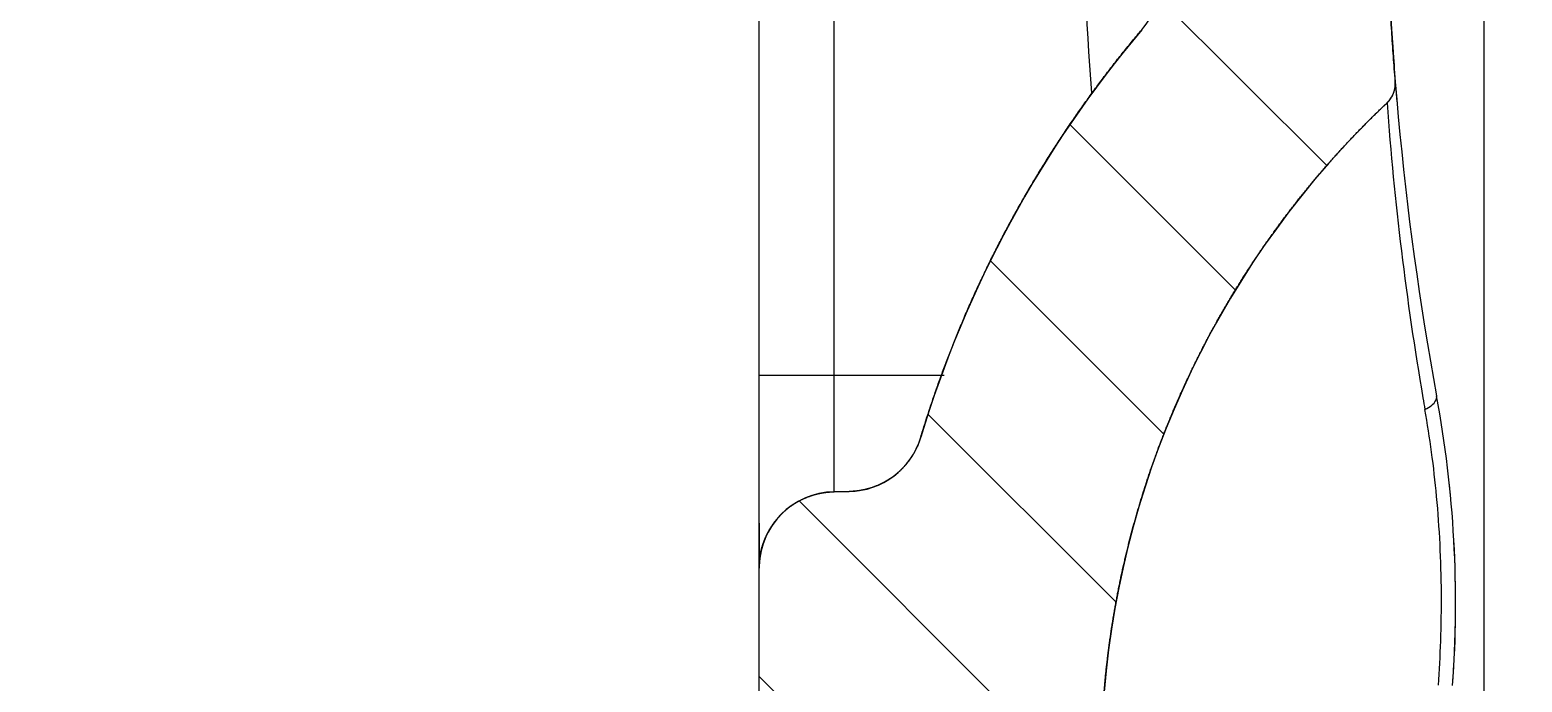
# Model space of a CAD drawing. Header units: millimetres. Extents: x 1786 to 2940, y -3417 to -1928.
# Drawn here: x 2616.32 to 2635.88, y -2965.79 to -2957.23 of the extents above; entities that cross this region are included whole.
import ezdxf

# ---------------------------------------------------------------- set-up
doc = ezdxf.new("R2010")
doc.units = ezdxf.units.MM
doc.layers.add('06___PRT_ALL_SURFS', color=7, linetype='Continuous')

# ---------------------------------------------------------------- blocks, each defined once
blk = doc.blocks.new('u231')
at = {"linetype": 'Continuous'}
h = blk.add_hatch(dxfattribs=at)
h.set_pattern_fill('DEFAULT__10', color=2, scale=2, angle=-45, style=0, pattern_type=0)
h.set_pattern_definition([(315, (-644.6682329129508, -170.348428502527), (1.4142135624, 1.4142135624), [])])
edge = h.paths.add_edge_path()
edge.add_line((-66.27623743635058, 36.23109608657296), (-66.27623743635058, 37.56018795327293))
edge.add_line((-67.47623743635086, 37.62448127707285), (-66.27623743635081, 37.56018795327284))
edge.add_line((-67.47623743635086, 37.62448127707285), (-67.47623743635086, 39.27669049927283))
edge.add_line((-52.7326064202507, 39.53983989557264), (-67.47623743635074, 39.27669049927263))
edge.add_spline(control_points=[(-50.27623743635058, 42.09660702657266), (-50.27623743635058, 41.90539620437266), (-50.3171183112504, 41.53352856937272), (-50.49648154585066, 40.99696159317273), (-50.78730116895076, 40.51288155597285), (-51.17617694835053, 40.10421865587296), (-51.64698653255073, 39.79096247157304), (-52.17634089405101, 39.59248572197293), (-52.54342701385076, 39.54321653557281), (-52.7326064202507, 39.53983989557264)], knot_values=[0, 0, 0, 0, 0.1428571429, 0.2857142857, 0.4285714286, 0.5714285714, 0.7142857143000001, 0.8571428570999999, 1, 1, 1, 1], degree=3, periodic=0)
edge.add_line((-50.27623743635058, 42.09660702657266), (-50.27623743635058, 44.06426391327264))
edge.add_line((-76.22623743635086, 44.74378857807278), (-50.27623743635081, 44.06426391327278))
edge.add_line((-76.22623743635086, 44.74378857807278), (-76.22623743635086, 47.72261318777279))
edge.add_line((-76.22623743635086, 47.72261318777282), (-60.77623743635081, 47.58778308047283))
edge.add_line((-60.77623743635058, 46.69952903187277), (-60.77623743635058, 47.58778308047278))
edge.add_line((-60.77623743635058, 46.69952903187277), (-47.77623743635058, 46.47261318777277))
edge.add_line((-47.77623743635058, 45.46894503897283), (-47.77623743635058, 46.47261318777285))
edge.add_line((-47.77623743635058, 45.46894503897283), (-46.27623743635058, 45.44276244157285))
edge.add_line((-46.27623743635058, 44.9190887759728), (-46.27623743635058, 45.4427624415728))
edge.add_spline(control_points=[(-46.52623743635058, 44.48607607407303), (-46.36774378724979, 44.5775824250727), (-46.27623743634967, 44.73607607407075), (-46.27623743635058, 44.9190887759728)], knot_values=[0, 0, 0, 0, 1, 1, 1, 1], weights=[1, 0.9106836025, 0.9106836025, 1], degree=3, periodic=0)
edge.add_spline(control_points=[(-46.52623743635058, 44.48607607407303), (-46.68473108534726, 44.39456972317203), (-46.77623743634877, 44.23607607407212), (-46.77623743635058, 44.05306337227285)], knot_values=[0, 0, 0, 0, 1, 1, 1, 1], weights=[1, 0.9106836025, 0.9106836025, 1], degree=3, periodic=0)
edge.add_line((-46.77623743635058, 42.09660702657266), (-46.77623743635058, 44.05306337227267))
edge.add_spline(control_points=[(-52.6715229977508, 35.96284892267295), (-52.2765381480508, 35.96989337897276), (-51.50451467915082, 36.06150863377297), (-50.37701095755074, 36.43035461447289), (-49.34956988385056, 37.01306978367302), (-48.45427340865081, 37.78498179137296), (-47.72465430135071, 38.71516089537272), (-47.18438482155079, 39.76766636327284), (-46.85131430985075, 40.91173655757302), (-46.77623743635058, 41.69587714877298), (-46.77623743635058, 42.09660702657266)], knot_values=[0, 0, 0, 0, 0.125, 0.25, 0.375, 0.5, 0.625, 0.75, 0.875, 1, 1, 1, 1], degree=3, periodic=0)
edge.add_line((-52.6715229977508, 35.96284892267295), (-65.77623743635081, 35.72913548497297))
edge.add_line((-65.77623743635058, 35.72913548497309), (-65.77623743635058, 36.20434106527307))
edge.add_line((-66.27623743635058, 36.23109608657296), (-65.77623743635058, 36.20434106527293))
edge = h.paths.add_edge_path()
edge.add_line((-46.77623743635058, 54.89216300337284), (-46.77623743635058, 71.57527279637284))
edge.add_spline(control_points=[(-46.52623743635058, 54.45915030147262), (-46.68473108534726, 54.55065665247275), (-46.77623743634877, 54.70915030147082), (-46.77623743635058, 54.89216300337284)], knot_values=[0, 0, 0, 0, 1, 1, 1, 1], weights=[1, 0.9106836025, 0.9106836025, 1], degree=3, periodic=0)
edge.add_spline(control_points=[(-46.52623743635058, 54.45915030147262), (-46.36774378724979, 54.36764395057209), (-46.27623743634967, 54.20915030147262), (-46.27623743635058, 54.02613759957285)], knot_values=[0, 0, 0, 0, 1, 1, 1, 1], weights=[1, 0.9106836025, 0.9106836025, 1], degree=3, periodic=0)
edge.add_line((-46.27623743635058, 53.50246393407269), (-46.27623743635058, 54.02613759957268))
edge.add_line((-47.77623743635058, 53.47628133667286), (-46.27623743635058, 53.50246393407286))
edge.add_line((-47.77623743635058, 52.47261318777282), (-47.77623743635058, 53.47628133667283))
edge.add_line((-60.77623743635058, 52.24569734377292), (-47.77623743635058, 52.47261318777294))
edge.add_line((-60.77623743635058, 51.35744329517274), (-60.77623743635058, 52.24569734377275))
edge.add_line((-76.22623743635086, 51.22261318777282), (-60.77623743635081, 51.3574432951728))
edge.add_line((-76.22623743635086, 51.22261318777282), (-76.22623743635086, 54.20143779757282))
edge.add_line((-76.22623743635086, 54.20143779757291), (-50.27623743635081, 54.88096246227292))
edge.add_line((-50.27623743635058, 54.88096246227269), (-50.27623743635058, 71.5752727963727))
edge.add_line((-46.77623743635058, 71.5752727963727), (-50.27623743635058, 71.5752727963727))
edge = h.paths.add_edge_path()
edge.add_line((-46.77623743635058, 71.5752727963727), (-50.27623743635058, 71.5752727963727))
edge.add_line((-46.77623743635058, 71.5752727963727), (-50.27623743635058, 71.5752727963727))
edge = h.paths.add_edge_path()
edge.add_line((-46.77623743635058, 235.2360558429727), (-46.77623743635058, 198.6860711098728))
edge.add_line((-53.27623743635058, 198.5726131877727), (-46.77623743635058, 198.6860711098728))
edge.add_line((-53.27623743635058, 198.5726131877727), (-53.27623743635058, 171.5075233176727))
edge.add_line((-53.27623743635058, 171.5075233176731), (-51.27623743635058, 171.4726131877731))
edge.add_line((-51.27623743635058, 171.4726131877728), (-51.27623743635058, 169.9726131877728))
edge.add_line((-57.27623743635058, 169.9726131877728), (-51.27623743635058, 169.9726131877728))
edge.add_line((-57.27623743635058, 169.9726131877728), (-57.27623743635058, 164.9726131877728))
edge.add_line((-57.27623743635058, 164.9726131877728), (-51.27623743635058, 164.9726131877728))
edge.add_line((-51.27623743635058, 164.9726131877728), (-51.27623743635058, 163.8226131877728))
edge.add_spline(control_points=[(-51.27623743635058, 163.8226131877727), (-51.70513100334983, 163.8226131877727), (-52.11465462974913, 163.6951765712729), (-52.46781802735086, 163.451814071273)], knot_values=[0, 0, 0, 0, 1, 1, 1, 1], weights=[1, 0.9698916124, 0.9698916124, 1], degree=3, periodic=0)
edge.add_line((-53.27623743635058, 163.4377030579726), (-52.46781802735052, 163.4518140712726))
edge.add_line((-53.27623743635058, 163.4377030579726), (-53.27623743635058, 159.6377030579727))
edge.add_line((-53.77623743635058, 159.6377030579729), (-53.27623743635058, 159.6377030579729))
edge.add_line((-53.77623743635058, 159.6377030579729), (-53.77623743635058, 156.4726131877729))
edge.add_line((-53.77623743635058, 156.4726131877728), (-53.27623743635058, 156.4726131877728))
edge.add_line((-53.27623743635058, 156.4726131877728), (-53.27623743635058, 146.5322962657728))
edge.add_line((-48.31346758405061, 146.4456707957729), (-53.27623743635058, 146.5322962657729))
edge.add_spline(control_points=[(-48.31346758405061, 146.4456707957729), (-48.09464045915274, 146.4418511540739), (-47.94930762085141, 146.2782104917733), (-47.97135661095081, 146.060463523273)], knot_values=[0, 0, 0, 0, 1, 1, 1, 1], weights=[1, 0.7846608681, 0.7846608681, 1], degree=3, periodic=0)
edge.add_spline(control_points=[(-47.4269974112508, 134.2657399000727), (-48.18796792435069, 138.1562943533722), (-48.3707357367507, 142.1163557167729), (-47.97135661095081, 146.060463523273)], knot_values=[0, 0, 0, 0, 1, 1, 1, 1], weights=[1, 0.9928064695000001, 0.9928064695000001, 1], degree=3, periodic=0)
edge.add_spline(control_points=[(-47.4269974112508, 134.2657399000727), (-47.06464821745067, 132.4131855039727), (-47.05426653135146, 130.5255555218769), (-47.39621686985083, 128.6691275823728)], knot_values=[0, 0, 0, 0, 1, 1, 1, 1], weights=[1, 0.9882961475, 0.9882961475, 1], degree=3, periodic=0)
edge.add_spline(control_points=[(-47.38505693465095, 114.0094844183727), (-48.28761182615062, 118.8678684664728), (-48.29137364295093, 123.809374991773), (-47.39621686985083, 128.6691275823728)], knot_values=[0, 0, 0, 0, 1, 1, 1, 1], weights=[1, 0.9888781278000001, 0.9888781278000001, 1], degree=3, periodic=0)
edge.add_spline(control_points=[(-47.38505693465095, 114.0094844183727), (-47.04745914784507, 112.1922213158673), (-47.04767060484573, 110.3438659916679), (-47.38568418265049, 108.526680180973)], knot_values=[0, 0, 0, 0, 1, 1, 1, 1], weights=[1, 0.9887716872, 0.9887716872, 1], degree=3, periodic=0)
edge.add_spline(control_points=[(-47.93920860805065, 97.97344139307279), (-48.21917380595187, 101.5053385184733), (-48.03359744755198, 105.0434509009729), (-47.38568418265049, 108.526680180973)], knot_values=[0, 0, 0, 0, 1, 1, 1, 1], weights=[1, 0.9942437894, 0.9942437894, 1], degree=3, periodic=0)
edge.add_spline(control_points=[(-48.04742018565094, 97.69168557147259), (-47.96928921385279, 97.76569481067327), (-47.93070484135295, 97.86615904517335), (-47.93920883125065, 97.9734413754727)], knot_values=[0, 0, 0, 0, 1, 1, 1, 1], weights=[1, 0.9348461343000001, 0.9348461343000001, 1], degree=3, periodic=0)
edge.add_spline(control_points=[(-51.75437299785062, 89.96690460327272), (-51.50862177925092, 92.94407878037282), (-50.2161914434505, 95.63732655387275), (-48.04742046845058, 97.69168587007289)], knot_values=[0, 0, 0, 0, 1, 1, 1, 1], weights=[1, 0.9560676572, 0.9560676572, 1], degree=3, periodic=0)
edge.add_spline(control_points=[(-52.09706883035096, 89.64575008877273), (-51.90794488114989, 89.64905125957284), (-51.76992428424865, 89.77839220717304), (-51.75436351845065, 89.96690382087309)], knot_values=[0, 0, 0, 0, 1, 1, 1, 1], weights=[1, 0.8276670767000001, 0.8276670767000001, 1], degree=3, periodic=0)
edge.add_line((-52.09706883035096, 89.64575008877273), (-53.27623743635093, 89.62516762417272))
edge.add_line((-53.27623743635058, 89.62516762417272), (-53.27623743635058, 79.07485070207275))
edge.add_line((-53.27623743635058, 79.07485070207304), (-46.77623743635058, 78.96139278007303))
edge.add_line((-46.77623743635058, 78.96139278007286), (-46.77623743635058, 71.57527279637287))
edge.add_line((-46.77623743635058, 71.5752727963727), (-50.27623743635058, 71.5752727963727))
edge.add_line((-50.27623743635058, 75.91729813367283), (-50.27623743635058, 71.57527279637284))
edge.add_line((-50.27623743635058, 75.91729813367283), (-56.27623743635058, 75.91729813367283))
edge.add_line((-56.27623743635058, 75.91729813367283), (-56.27623743635058, 91.59056215037279))
edge.add_spline(control_points=[(-56.27623743635058, 91.59056215037299), (-56.27623743635058, 92.16827408507287), (-55.87131378915047, 92.58032738207292), (-55.29368984275061, 92.59040984557305)], knot_values=[0, 0, 0, 0, 1, 1, 1, 1], weights=[1, 0.8088336328, 0.8088336328, 1], degree=3, periodic=0)
edge.add_line((-55.09788607215069, 92.59382761307279), (-55.29368984275072, 92.59040984557276))
edge.add_spline(control_points=[(-54.15782053705061, 93.30530315427268), (-54.28780198954837, 92.8737094742728), (-54.64721280374987, 92.60169449457226), (-55.09788607675046, 92.59382787697268)], knot_values=[0, 0, 0, 0, 1, 1, 1, 1], weights=[1, 0.8718579616, 0.8718579616, 1], degree=3, periodic=0)
edge.add_spline(control_points=[(-54.15782322995074, 93.30530396527274), (-53.56527444495034, 95.27281783616809), (-52.5863247643465, 97.07943966087305), (-51.26159354435049, 98.65020765447298)], knot_values=[0, 0, 0, 0, 1, 1, 1, 1], weights=[1, 0.9861690691, 0.9861690691, 1], degree=3, periodic=0)
edge.add_spline(control_points=[(-51.0269145121506, 99.33695842647285), (-51.01625737494671, 99.0837527922695), (-51.09820756504951, 98.84393862647266), (-51.26159354435049, 98.65020765447298)], knot_values=[0, 0, 0, 0, 1, 1, 1, 1], weights=[1, 0.9545596411, 0.9545596411, 1], degree=3, periodic=0)
edge.add_spline(control_points=[(-51.0269145121506, 99.33695842647285), (-51.16434708444922, 102.6022538730731), (-50.93275582354547, 105.8622243565674), (-50.33509403095059, 109.0752980325728)], knot_values=[0, 0, 0, 0, 1, 1, 1, 1], weights=[1, 0.9957492617, 0.9957492617, 1], degree=3, periodic=0)
edge.add_spline(control_points=[(-50.33459223255068, 113.4615414224727), (-50.06451400304925, 112.0077309404697), (-50.06468316864905, 110.529046681068), (-50.33509403095059, 109.0752980325728)], knot_values=[0, 0, 0, 0, 1, 1, 1, 1], weights=[1, 0.9887716872, 0.9887716872, 1], degree=3, periodic=0)
edge.add_spline(control_points=[(-50.33459223255068, 113.4615414224727), (-51.30434135945097, 118.6816269083729), (-51.30838323955095, 123.9910232499728), (-50.34658301285072, 129.2125791648727)], knot_values=[0, 0, 0, 0, 1, 1, 1, 1], weights=[1, 0.9888781278000001, 0.9888781278000001, 1], degree=3, periodic=0)
edge.add_spline(control_points=[(-50.3712074459504, 133.6898690190728), (-50.08132809095057, 132.2078255021779), (-50.07302274195081, 130.6977215164729), (-50.34658301285072, 129.2125791648727)], knot_values=[0, 0, 0, 0, 1, 1, 1, 1], weights=[1, 0.9882961475, 0.9882961475, 1], degree=3, periodic=0)
edge.add_spline(control_points=[(-50.3712074459504, 133.6898690190728), (-50.93930056245063, 136.594314285273), (-51.20766179675093, 139.5416036063775), (-51.1734822344506, 142.5008879541729)], knot_values=[0, 0, 0, 0, 1, 1, 1, 1], weights=[1, 0.9965110281999999, 0.9965110281999999, 1], degree=3, periodic=0)
edge.add_spline(control_points=[(-52.15596313405058, 143.512284820973), (-51.57300396705068, 143.5021092308725), (-51.16674851335029, 143.0838970365726), (-51.1734822344506, 142.5008879541729)], knot_values=[0, 0, 0, 0, 1, 1, 1, 1], weights=[1, 0.8061273523, 0.8061273523, 1], degree=3, periodic=0)
edge.add_line((-52.15596313405058, 143.512284820973), (-55.29368984275061, 143.567054044373))
edge.add_spline(control_points=[(-56.27623743635058, 144.566901739573), (-56.27623743635058, 143.9891898047731), (-55.87131378915047, 143.5771365078735), (-55.29368984275061, 143.567054044373)], knot_values=[0, 0, 0, 0, 1, 1, 1, 1], weights=[1, 0.8088336328, 0.8088336328, 1], degree=3, periodic=0)
edge.add_line((-56.27623743635058, 144.566901739573), (-56.27623743635058, 163.472613187773))
edge.add_line((-56.27623743635058, 163.4726131877728), (-58.77623743635058, 163.4726131877728))
edge.add_line((-58.77623743635058, 171.4726131877728), (-58.77623743635058, 163.4726131877728))
edge.add_line((-56.27623743635058, 171.4726131877728), (-58.77623743635058, 171.4726131877728))
edge.add_line((-56.27623743635058, 171.4726131877728), (-56.27623743635058, 201.7301657562728))
edge.add_line((-50.27623743635058, 201.730165756273), (-56.27623743635058, 201.730165756273))
edge.add_line((-50.27623743635058, 235.2360558429727), (-50.27623743635058, 201.7301657562728))
edge.add_spline(control_points=[(-50.27623743635058, 235.2360558429727), (-50.27623743635104, 236.6803356798732), (-51.28854655425221, 237.7104689221728), (-52.7326064202507, 237.7356750808731)], knot_values=[0, 0, 0, 0, 1, 1, 1, 1], weights=[1, 0.8088336328, 0.8088336328, 1], degree=3, periodic=0)
edge.add_line((-55.27623743635058, 237.7800743254729), (-52.73260642025059, 237.7356750808729))
edge.add_line((-55.27623743635058, 237.7800743254729), (-55.27623743635058, 238.6226131877729))
edge.add_line((-53.67623743635068, 238.6226131877729), (-55.2762374363507, 238.6226131877729))
edge.add_line((-53.67623743635068, 238.6226131877729), (-53.67623743635068, 240.2226131877729))
edge.add_line((-53.67623743635068, 240.2226131877728), (-55.2762374363507, 240.2226131877728))
edge.add_line((-55.27623743635058, 240.2226131877728), (-55.27623743635058, 241.2806074735728))
edge.add_line((-55.27623743635058, 241.2806074735727), (-52.67152299775057, 241.2351420139727))
edge.add_spline(control_points=[(-46.77623743635058, 235.2360558429727), (-46.77623743635059, 238.7023274514727), (-49.20577931925071, 241.1746472330733), (-52.6715229977508, 241.235142013973)], knot_values=[0, 0, 0, 0, 1, 1, 1, 1], weights=[1, 0.8088336328, 0.8088336328, 1], degree=3, periodic=0)
h = blk.add_hatch(dxfattribs=at)
h.set_pattern_fill('DEFAULT__4', color=2, scale=1.5, angle=-45, style=0, pattern_type=0)
h.set_pattern_definition([(315, (-645.0217863035509, -170.7019818931271), (1.0606601718, 1.0606601718), [])])
edge = h.paths.add_edge_path()
edge.add_line((-53.27623743635058, 83.95208401157288), (-53.27623743635058, 82.26651621137287))
edge.add_line((-50.77623743635058, 84.039385935273), (-53.27623743635058, 83.95208401157302))
edge.add_line((-50.77623743635058, 84.039385935273), (-50.77623743635058, 86.115434698673))
edge.add_arc((-49.99623567385061, 86.1154347092729), 0.7800019105, 141.1366498773, 180.0000007782)
edge.add_spline(control_points=[(-49.64771814375081, 88.69667753267277), (-49.78711531244837, 87.92602497556754), (-50.11268817774817, 87.21374747077243), (-50.60422884955051, 86.60405516947276)], knot_values=[0, 0, 0, 0, 1, 1, 1, 1], weights=[1, 0.9793104276000001, 0.9793104276000001, 1], degree=3, periodic=0)
edge.add_arc((-48.88017454455075, 88.55784623447289), 0.7800001409, 88.00000470859999, 169.7470368941)
edge.add_line((-48.85295299685049, 89.33737120747264), (-47.64992149795046, 89.2953604218726))
edge.add_spline(control_points=[(-47.31604874815048, 88.89338751017294), (-47.28262092765227, 89.115073904773), (-47.4258655706526, 89.28753621647411), (-47.6499214979508, 89.29536042187283)], knot_values=[0, 0, 0, 0, 1, 1, 1, 1], weights=[1, 0.7769289953, 0.7769289953, 1], degree=3, periodic=0)
edge.add_spline(control_points=[(-47.31604874815048, 88.89338751017294), (-47.34844498004668, 88.67854239737248), (-47.38550085544968, 88.46445176137244), (-47.42719888425063, 88.25121664997278)], knot_values=[0, 0, 0, 0, 1, 1, 1, 1], weights=[1, 0.9998426712, 0.9998426712, 1], degree=3, periodic=0)
edge.add_spline(control_points=[(-48.17548173775094, 80.2710246315728), (-48.19189846655036, 82.9515668077729), (-47.94164370355065, 85.62045204716924), (-47.42719888425063, 88.25121664997278)], knot_values=[0, 0, 0, 0, 1, 1, 1, 1], weights=[1, 0.9966947874, 0.9966947874, 1], degree=3, periodic=0)
edge.add_spline(control_points=[(-48.17548173775094, 80.2710246315728), (-48.17442988235098, 80.09927648747271), (-48.293359523851, 79.97536413227225), (-48.4650062626506, 79.96937009607291)], knot_values=[0, 0, 0, 0, 1, 1, 1, 1], weights=[1, 0.8114728484999999, 0.8114728484999999, 1], degree=3, periodic=0)
edge.add_line((-48.4650062626506, 79.96937009607291), (-50.02623743635058, 79.91485070217291))
edge.add_line((-50.02623743635058, 79.91485070217277), (-53.14399530735056, 82.01780493957281))
edge.add_spline(control_points=[(-53.14399530735091, 82.01780493957267), (-53.22842574425022, 82.07475398837278), (-53.27623743634967, 82.1646747029722), (-53.27623743635058, 82.26651621137307)], knot_values=[0, 0, 0, 0, 1, 1, 1, 1], weights=[1, 0.9219650618999999, 0.9219650618999999, 1], degree=3, periodic=0)
edge = h.paths.add_edge_path()
edge.add_spline(control_points=[(-49.27623743635058, 161.7226131877728), (-49.27623743635239, 165.7226131877733), (-53.27623743635195, 165.7226131877733), (-53.27623743635058, 161.7226131877728)], knot_values=[0, 0, 0, 0, 1, 1, 1, 1], weights=[1, 0.3333333333, 0.3333333333, 1], degree=3, periodic=0)
edge.add_spline(control_points=[(-53.27623743635058, 161.7226131877728), (-53.27623743635195, 157.7226131877728), (-49.27623743635239, 157.7226131877728), (-49.27623743635058, 161.7226131877728)], knot_values=[0, 0, 0, 0, 1, 1, 1, 1], weights=[1, 0.3333333333, 0.3333333333, 1], degree=3, periodic=0)
edge = h.paths.add_edge_path()
edge.add_line((-50.77623743635058, 147.5033872680729), (-50.77623743635058, 153.3353112640729))
edge.add_line((-50.27623743635058, 153.3527716488729), (-50.77623743635058, 153.3353112640729))
edge.add_line((-50.27623743635058, 153.3527716488729), (-50.27623743635058, 154.8178508793729))
edge.add_line((-50.27623743635058, 154.8178508793726), (-53.17623743635056, 154.9191211108727))
edge.add_line((-53.17623743635068, 156.466264149673), (-53.17623743635068, 154.919121110873))
edge.add_spline(control_points=[(-52.17623743635068, 156.485547318573), (-52.34839968345657, 157.1447825811732), (-53.0296180149521, 157.1316465330774), (-53.17623743635068, 156.466264149673)], knot_values=[0, 0, 0, 0, 1, 1, 1, 1], weights=[1, 0.4893193826, 0.4893193826, 1], degree=3, periodic=0)
edge.add_line((-46.77623743635058, 156.1079425340731), (-52.17623743635056, 156.4855473185731))
edge.add_line((-46.77623743635058, 154.3654530890726), (-46.77623743635058, 156.1079425340727))
edge.add_spline(control_points=[(-46.77623743635058, 154.3654530890726), (-46.77623743635693, 153.2354884122778), (-46.90337890535284, 152.1126993770735), (-47.15604706425074, 151.011346131173)], knot_values=[0, 0, 0, 0, 1, 1, 1, 1], weights=[1, 0.9957664508, 0.9957664508, 1], degree=3, periodic=0)
edge.add_spline(control_points=[(-47.84620640125058, 147.1486282028727), (-47.67898353525698, 148.4469011734782), (-47.44874838755548, 149.735492640878), (-47.15604706425074, 151.011346131173)], knot_values=[0, 0, 0, 0, 1, 1, 1, 1], weights=[1, 0.9992093501, 0.9992093501, 1], degree=3, periodic=0)
edge.add_spline(control_points=[(-47.84620640125058, 147.1486282028727), (-47.86913017605183, 146.9706542335739), (-48.00178895295221, 146.8498159857727), (-48.18112387455085, 146.8435534723731)], knot_values=[0, 0, 0, 0, 1, 1, 1, 1], weights=[1, 0.8415512369, 0.8415512369, 1], degree=3, periodic=0)
edge.add_line((-50.02623743635058, 146.7791206869729), (-48.18112387455062, 146.8435534723729))
edge.add_spline(control_points=[(-50.77623743635058, 147.5033872680729), (-50.77623743635058, 147.0670187132728), (-50.46234016725066, 146.7638916440733), (-50.02623743635058, 146.7791206869729)], knot_values=[0, 0, 0, 0, 1, 1, 1, 1], weights=[1, 0.7964389136, 0.7964389136, 1], degree=3, periodic=0)
at = {"color": 7, "linetype": 'Continuous'}
for p, q in [((-46.77623743635058, 54.89216300337284), (-46.77623743635058, 159.222624890273)), ((-56.27623335275075, 92.17848299447269), (-56.27623743635058, 142.0353421306727)), ((-55.09788607215069, 92.59382761307279), (-55.29368984275061, 92.59040984557305)), ((-55.09788607215069, 92.59382761307279), (-55.29368984275061, 92.59040984557305)), ((-56.27623335275075, 92.17848299447269), (-56.27622252945048, 91.91306419417288)), ((-56.27622252945048, 91.91306419417288), (-56.2762478139507, 91.61308344187273)), ((-56.27623743635058, 75.91729813367283), (-56.27623743635058, 91.59056215037299)), ((-56.27623743635058, 75.91729813367283), (-56.27623743635058, 91.59056215037299))]:
    blk.add_line(p, q, dxfattribs=at)
for centre, radius, start, end in [((-7.769126819850953, 101.1576295214727), 40.2960857268, 169.462873452308, 190.4482979568077), ((-52.02602995105053, 99.29490679377295), 1, 319.856878282911, 2.41009174260522), ((-39.79504744515089, 88.97972056457274), 15, 139.856878282911, 163.2394713196065), ((-48.28811438445064, 97.94578454437305), 0.3499999791, 313.4481411559897, 4.532210060195429), ((-39.79504744515089, 88.97972056457274), 12, 133.4481411522117, 175.2812107051131), ((-8.032002339650717, 100.6019640507729), 40.121123565, 184.1597362313012, 189.7299697075123), ((-7.934766548850803, 100.6152894662728), 40.2192296061, 189.7252691445967, 189.9427128754066), ((-55.11533866995069, 93.5936753048727), 0.9999997359999999, 271.0000109675878, 343.2394713196065), ((-55.27623743635058, 91.59056215037299), 1, 91.00000000000175, 180), ((-62.14837333385049, 91.12993560527275), 15, 5.274516232593708, 5.971023827903791), ((-62.14837333385049, 91.12993560527275), 15, 356.1883392592061, 3.62385005699073)]:
    blk.add_arc(centre, radius, start, end, dxfattribs=at)
for points, start_tangent, end_tangent in [([(-47.93920860805065, 97.97344139307279), (-47.95192080215065, 98.13809434487302), (-47.96396116335063, 98.30284108667274), (-47.97532886805084, 98.46767752037294), (-47.98602312595085, 98.632599539073), (-47.99604318005049, 98.79760302737304), (-48.00538830695086, 98.96268386217298), (-48.01405781655058, 99.1278379123728), (-48.02205105255098, 99.29306103977297), (-48.02936739235065, 99.45834909897303), (-48.03600624705041, 99.62369793817288), (-48.04196706185076, 99.78910339897266), (-48.04724931585088, 99.95456131707306), (-48.05185252215097, 100.1200675228729), (-48.0557762279509, 100.285617841073), (-48.05902001495042, 100.4512080915729), (-48.06158349855059, 100.616834089873), (-48.0634663290507, 100.7824916471727), (-48.06466819065054, 100.9481765706728), (-48.0651888023508, 101.1138846640729), (-48.06502791715093, 101.2796117281728), (-48.06418532315047, 101.445353560573), (-48.06266084245044, 101.6111059567729), (-48.06045433195095, 101.7768647099729), (-48.05756568315064, 101.942625611473), (-48.05399482225084, 102.1083844516729), (-48.04974170985088, 102.274137019373), (-48.04480634135052, 102.4398791030726), (-48.03918874685087, 102.605606490773), (-48.03288899105064, 102.7713149706728), (-48.02590717335079, 102.9370003310728), (-48.0182434277508, 103.102658361373), (-48.00989792305063, 103.268284851873), (-48.00087086265057, 103.4338755941726), (-47.99116248435075, 103.5994263821731), (-47.98077306095047, 103.7649330113727), (-47.96970289945102, 103.9303912802729), (-47.95795234175057, 104.0957969899728), (-47.94552176405068, 104.2611459449727), (-47.93241157715056, 104.4264339531728), (-47.91862222605096, 104.591656826673), (-47.90415419045075, 104.7568103816729), (-47.88900798435088, 104.9218904391728), (-47.87318415575055, 105.0868928249729), (-47.85668328715064, 105.251813370473), (-47.83950599515083, 105.4166479126729), (-47.82165293035087, 105.5813922944726), (-47.80312477755069, 105.746042365573), (-47.78392225535072, 105.9105939819729), (-47.76404611615089, 106.075043007073), (-47.74349714625077, 106.2393853116728), (-47.72227616565078, 106.4036167741729), (-47.70038402785076, 106.567733281473), (-47.67782161985042, 106.7317307284729), (-47.65458986205067, 106.8956050193729), (-47.63068970815084, 107.0593520670727), (-47.60612214505045, 107.2229677942728), (-47.58088819265095, 107.3864481334731), (-47.55498890375065, 107.5497890270726), (-47.52842536405069, 107.7129864283729), (-47.50119869195078, 107.8760363009728), (-47.47331003835052, 108.0389346201728), (-47.44476058645068, 108.201677372273), (-47.41555155195101, 108.3642605557729), (-47.38568418265049, 108.526680180973)], (-0.07901978743070028, 0.9968730476818033), (0.1828726171920455, 0.9831366160820842)), ([(-54.15782322995074, 93.30530396527274), (-54.13013490505045, 93.39619738647298), (-54.10185342745081, 93.4869705670726), (-54.07297941785055, 93.57761775607287), (-54.04351357035057, 93.66813320427264), (-54.01345665305053, 93.75851116457306), (-53.98280950775052, 93.84874589367291), (-53.95157305035082, 93.9388316532727), (-53.91974827045078, 94.02876271107289), (-53.88733623165081, 94.11853334177295), (-53.85433807145046, 94.20813782867299), (-53.82075500095061, 94.29757046477289), (-53.78658830515087, 94.38682555367268), (-53.75183934275083, 94.47589741097272), (-53.71650954585084, 94.56478036557291), (-53.68060041975059, 94.6534687604726), (-53.64411354325057, 94.74195695437265), (-53.60705056785082, 94.8302393226727), (-53.56941321815066, 94.91831025847296), (-53.53120329105059, 95.00616417407309), (-53.49242265575094, 95.09379550207268), (-53.45307325355088, 95.18119869627299), (-53.41315709745095, 95.26836823307303), (-53.37267627175061, 95.35529861267287), (-53.33163293185089, 95.44198436007264), (-53.2900293036505, 95.52842002617308), (-53.24786768355079, 95.614600189273), (-53.20515043755086, 95.70051945567275), (-53.16188000115062, 95.78617246117301), (-53.11805887885066, 95.87155387207304), (-53.07368964355055, 95.95665838627292), (-53.02877493605092, 96.04148073447277), (-52.9833174647506, 96.12601568107266), (-52.93732000475075, 96.2102580253727), (-52.89078539755064, 96.29420260257302), (-52.84371655045061, 96.37784428487294), (-52.79611643595081, 96.46117798267278), (-52.74798809075082, 96.54419864517286), (-52.6993346158506, 96.62690126187272), (-52.6501591750507, 96.7092808633729), (-52.60046499495047, 96.79133252227302), (-52.55025536375069, 96.87305135417273), (-52.49953363095074, 96.95443251897268), (-52.44830320645087, 97.03547122117288), (-52.39656755935084, 97.11616271167304), (-52.3443302180508, 97.196502287773), (-52.2915947688507, 97.27648529477301), (-52.2383648550508, 97.35610712667267), (-52.18464417675068, 97.435363226773), (-52.13043648925077, 97.51424908887293), (-52.07574560285093, 97.59276025797271), (-52.02057538165081, 97.67089233107299), (-51.96492974255079, 97.74864095817293), (-51.90881265465077, 97.82600184257262), (-51.85222813825067, 97.90297074227283), (-51.79518026385085, 97.97954347037285), (-51.73767315105079, 98.05571589567262), (-51.67971096805059, 98.13148394367272), (-51.62129793045051, 98.20684359727284), (-51.56243829995083, 98.28179089717287), (-51.50313638395073, 98.35632194267282), (-51.44339653415091, 98.43043289237266), (-51.38322314565085, 98.50411996477305), (-51.32262065615078, 98.57737943887287), (-51.26159354435049, 98.65020765447298)], (0.2883722267197463, 0.9575183856494325), (0.6446991393228105, 0.7644364066136746)), ([(-48.04742018565094, 97.69168557147259), (-48.04401325025083, 97.69495667177307), (-48.04064083975072, 97.69828337257286), (-48.03730423245042, 97.70166520267276), (-48.03400470045062, 97.70510165367295), (-48.03074350905081, 97.7085921796729), (-48.02752191465061, 97.71213619737273), (-48.02434116385075, 97.71573308607276), (-48.02120249195059, 97.71938218797277), (-48.01810712175075, 97.72308280787274), (-48.01505626195058, 97.72683421417287), (-48.01205110605088, 97.73063563857295), (-48.00909283085048, 97.73448627657308), (-48.00618259525072, 97.73838528787292), (-48.00332153885074, 97.74233179697285), (-48.0005107804509, 97.74632489357282), (-47.99775141705095, 97.75036363317304), (-47.99504452255087, 97.75444703777293), (-47.99239114635066, 97.75857409647278), (-47.98979231195062, 97.76274376637275), (-47.98724901625064, 97.76695497307264), (-47.9847622279508, 97.77120661187291), (-47.98233288655092, 97.77549754867277), (-47.97996190125059, 97.77982662057275), (-47.97765014985043, 97.78419263737305), (-47.97539847775079, 97.788594382273), (-47.97320769685075, 97.79303061317296), (-47.97107858505069, 97.7975000635729), (-47.96901188455058, 97.80200144417267), (-47.96700830175087, 97.80653344367283), (-47.96506850635069, 97.81109473037304), (-47.96319313005051, 97.81568395337308), (-47.96138276655074, 97.82029974367288), (-47.95963797055083, 97.8249407158728), (-47.95795925735047, 97.82960546947288), (-47.95634710235072, 97.83429259007289), (-47.95480194025049, 97.83900065097305), (-47.95332416515066, 97.84372821467286), (-47.95191413005068, 97.84847383427268), (-47.95057214645067, 97.85323605487292), (-47.94929848425045, 97.85801341507295), (-47.94809337175093, 97.86280444847307), (-47.94695699545082, 97.86760768527301), (-47.94588949985064, 97.87242165367297), (-47.94489098795066, 97.87724488107278), (-47.94396152085073, 97.88207589607282), (-47.94310111855066, 97.88691322947307), (-47.94230975945084, 97.89175541597297), (-47.94158738135093, 97.89660099547291), (-47.94093388125066, 97.90144851457262), (-47.94034911605058, 97.90629652787266), (-47.9398329030505, 97.91114359937274), (-47.93938502025094, 97.91598830387284), (-47.93900520735087, 97.92082922797272), (-47.93869316565042, 97.92566497197276), (-47.93844855935049, 97.93049415017276), (-47.93827101625084, 97.93531539317291), (-47.93816012815068, 97.94012734797298), (-47.93811545175095, 97.94492867987265), (-47.93813650985066, 97.94971807317279), (-47.93822279165079, 97.95449423237278), (-47.93837375425073, 97.95925588307273), (-47.93858882325048, 97.96400177277292), (-47.93886739365053, 97.96873067207298), (-47.93920883125065, 97.9734413754727)], (0.7259971087448549, 0.6876977519914627), (-0.07901952199540059, 0.9968730687222012)), ([(-51.75437299785062, 89.96690460327272), (-51.74867719305075, 90.03363510187273), (-51.74260270005061, 90.10040046137283), (-51.73614866735079, 90.16719755497297), (-51.72931427635058, 90.2340232404731), (-51.72209874245073, 90.3008743602727), (-51.71450131495067, 90.36774774217292), (-51.70652127745097, 90.43464019957264), (-51.69815794775059, 90.50154853227286), (-51.68941067895094, 90.56846952627302), (-51.68027885885067, 90.6353999550729), (-51.67076191065053, 90.70233657937297), (-51.66085929325072, 90.76927614817305), (-51.65057050115092, 90.83621539877277), (-51.6398950650505, 90.90315105757281), (-51.62883255195084, 90.97007984017273), (-51.61738256525086, 91.0369984523727), (-51.60554474515084, 91.10390359047278), (-51.59331876865099, 91.170791941473), (-51.58070434985075, 91.23766018407287), (-51.56770124035074, 91.30450498867276), (-51.55430922905089, 91.37132301847305), (-51.5405281426506, 91.43811092947271), (-51.52635784535096, 91.50486537117285), (-51.51179823975099, 91.5715829872729), (-51.49684926615055, 91.63826041607263), (-51.48151090345073, 91.7048942907727), (-51.46578316875048, 91.77148124037285), (-51.44966611755081, 91.83801789017298), (-51.43315984415085, 91.90450086207284), (-51.41626448145098, 91.97092677537285), (-51.39898020125065, 92.03729224707286), (-51.38130721405059, 92.10359389257292), (-51.36324576935067, 92.16982832647273), (-51.34479615585087, 92.23599216257298), (-51.32595870115074, 92.30208201477308), (-51.30673377205085, 92.36809449787279), (-51.28712177435091, 92.43402622757276), (-51.26712315315081, 92.49987382147265), (-51.24673839265097, 92.56563389927305), (-51.22596801645068, 92.63130308367272), (-51.20481258705058, 92.6968780009729), (-51.18327270635064, 92.7623552812729), (-51.16134901535088, 92.8277315592727), (-51.13904219415053, 92.89300347487278), (-51.11635296175064, 92.95816767367296), (-51.09328207655062, 93.02322080747308), (-51.06983033565075, 93.08815953487283), (-51.04599857505082, 93.152980522073), (-51.02178766965062, 93.21768044307282), (-50.99719853305078, 93.2822559805727), (-50.97223211735081, 93.34670382597278), (-50.94688941325057, 93.41102068087275), (-50.921171449751, 93.47520325657297), (-50.89507929435058, 93.53924827557285), (-50.86861405235095, 93.60315247137305), (-50.84177686715066, 93.6669125895728), (-50.81456891985044, 93.7305253879731), (-50.78699142925097, 93.79398763757308), (-50.75904565175051, 93.85729612277282), (-50.73073288075057, 93.9204476421728), (-50.70205444675094, 93.98343900867303), (-50.67301171735062, 94.04626705057308), (-50.6436060963506, 94.10892861177308), (-50.61383902445095, 94.17142055247268), (-50.58371197825045, 94.23373974937294), (-50.553226470151, 94.29588309657265), (-50.52238404865057, 94.357847505873), (-50.49118629725081, 94.41962990737284), (-50.45963483485093, 94.48122724997302), (-50.42773131505055, 94.5426365017729), (-50.39547742615059, 94.60385465067293), (-50.36287489075085, 94.66487870497303), (-50.32992546525065, 94.72570569357276), (-50.29663093985073, 94.78633266667293), (-50.26299313825075, 94.84675669607259), (-50.22901391675077, 94.90697487587295), (-50.19469516465097, 94.96698432287303), (-50.16003880355083, 95.02678217677294), (-50.12504678685082, 95.08636560097284), (-50.08972109985052, 95.14573178287264), (-50.05406375875054, 95.20487793427264), (-50.01807681095079, 95.26380129177278), (-49.98176233415052, 95.3224991173729), (-49.94512243625059, 95.3809686987729), (-49.9081592547509, 95.43920734967287), (-49.87087495665082, 95.49721241037287), (-49.8332717375506, 95.55498124807309), (-49.79535182185055, 95.61251125727267), (-49.75711746185061, 95.66979986027309), (-49.71857093745075, 95.72684450727274), (-49.6797145559508, 95.78364267687266), (-49.64055065105049, 95.84019187667309), (-49.60108158315097, 95.89648964307298), (-49.5613097383507, 95.9525335422727), (-49.52123752815078, 96.00832117007303), (-49.48086738895063, 96.06385015237265), (-49.44020178195069, 96.11911814567293), (-49.39924319195097, 96.1741228370729), (-49.35799412755068, 96.22886194487273), (-49.31645712035061, 96.28333321847276), (-49.2746347246507, 96.3375344390729), (-49.23252951655058, 96.39146341987271), (-49.19014409425063, 96.44511800577266), (-49.14748107655078, 96.49849607467286), (-49.10454310325076, 96.55159553667272), (-49.06133283405097, 96.60441433497272), (-49.01785294845058, 96.65695044587301), (-48.97410614485079, 96.70920187887305), (-48.93009514055075, 96.7611666771727), (-48.88582267075071, 96.8128429176727), (-48.84129148815055, 96.86422871127297), (-48.79650436275051, 96.91532220287263), (-48.75146408095088, 96.96612157167283), (-48.70617344525044, 97.01662503157286), (-48.66063527365077, 97.0668308306731), (-48.61485239905096, 97.11673725227274), (-48.56882766905073, 97.16634261417266), (-48.52256394505048, 97.21564526947259), (-48.47606410175058, 97.26464360637283), (-48.42933102705092, 97.31333604807287), (-48.38236762105089, 97.36172105357264), (-48.33517679565057, 97.40979711687305), (-48.2877614742506, 97.4575627676727), (-48.24012459085088, 97.50501657147288), (-48.19226908985047, 97.5521571289728), (-48.14419792545095, 97.59898307697267), (-48.09591406095069, 97.64549308797268), (-48.04742046845058, 97.69168587007289)], (0.08226533655971006, 0.9966104627188688), (0.7259971087903541, 0.6876977519434297)), ([(-54.15782053705061, 93.30530315427268), (-54.16052127465082, 93.29648308807282), (-54.16331163755058, 93.28766223067305), (-54.16619202485072, 93.27884182797288), (-54.16916281505064, 93.27002314017273), (-54.17222436505062, 93.26120744177297), (-54.17537700975072, 93.2523960211729), (-54.17862106185066, 93.24359017987263), (-54.1819568110509, 93.23479123237303), (-54.1853845237506, 93.22600050547271), (-54.1889044428508, 93.21721933817298), (-54.19251678665069, 93.20844908077288), (-54.19622174915048, 93.19969109447266), (-54.20001949925063, 93.1909467512728), (-54.20391018045075, 93.18221743267259), (-54.20789391025073, 93.17350452987284), (-54.21197078015075, 93.16480944257273), (-54.21614085515057, 93.15613357907296), (-54.22040417295057, 93.14747835497292), (-54.22476074445058, 93.1388451929729), (-54.22921055285087, 93.13023552227287), (-54.23375355335065, 93.12165077777263), (-54.23838967315078, 93.11309239947286), (-54.24311881095082, 93.10456183177303), (-54.24794083685083, 93.09606052297295), (-54.25285559195072, 93.08758992447292), (-54.25786288845075, 93.07915148987286), (-54.26296250895075, 93.07074667467259), (-54.2681542068508, 93.06237693527282), (-54.27343770565085, 93.05404372837302), (-54.27881269925047, 93.04574851007283), (-54.28427885175051, 93.03749273547282), (-54.28983579695068, 93.02927785747306), (-54.29548313895066, 93.02110532637289), (-54.30122045155076, 93.01297658907288), (-54.30704727865077, 93.004893088073), (-54.31296313385064, 92.99685626107294), (-54.31896750065061, 92.98886753977285), (-54.32505983265082, 92.98092834957288), (-54.33123955325073, 92.97304010827293), (-54.33750605625073, 92.9652042258731), (-54.3438587055507, 92.95742210327262), (-54.3502968352509, 92.94969513187289), (-54.35681975025045, 92.94202469257289), (-54.36342672595083, 92.93441215517305), (-54.37011700885068, 92.92685887747302), (-54.37688981655083, 92.91936620447268), (-54.3837443379507, 92.91193546787281), (-54.3906797338509, 92.9045679849728), (-54.39769513685087, 92.8972650583728), (-54.40478965225066, 92.89002797457306), (-54.41196235755069, 92.88285800407266), (-54.41921230365051, 92.8757563998729), (-54.42653851475052, 92.86872439737272), (-54.43393998915053, 92.86176321327275), (-54.44141569915064, 92.85487404507285), (-54.44896459215079, 92.84805807037264), (-54.45658559055073, 92.8413164460726), (-54.46427759265089, 92.83465030817297), (-54.4720394730507, 92.8280607704728), (-54.47987008325072, 92.82154892447306), (-54.4877682520505, 92.81511583857264), (-54.49573278615071, 92.80876255757266), (-54.50376247105078, 92.80249010217267), (-54.51185607145044, 92.79629946797286), (-54.52001233155079, 92.79019162557279), (-54.5282299764508, 92.78416751987288), (-54.53650771215098, 92.77822806907261), (-54.54484422655059, 92.772374165173), (-54.55323819005071, 92.76660667257283), (-54.56168825625082, 92.7609264282728), (-54.57019306285065, 92.75533424117293), (-54.57875123205076, 92.74983089177294), (-54.5873613714507, 92.74441713197302), (-54.59602207495072, 92.73909368437307), (-54.60473192325071, 92.73386124227272), (-54.61348948475052, 92.72872046947305), (-54.62229331635081, 92.72367199947303), (-54.63114196425067, 92.71871643597296), (-54.64003396445059, 92.71385435207276), (-54.64896784405073, 92.70908629027281), (-54.6579421215506, 92.70441276237307), (-54.6669553079505, 92.69983424927295), (-54.67600590735083, 92.69535120087312), (-54.68509241795073, 92.69096403617277), (-54.69421333275068, 92.686673142573), (-54.70336714025052, 92.68247887667303), (-54.71255232545082, 92.6783815636727), (-54.72176737055042, 92.67438149747295), (-54.73101075555087, 92.67047894107282), (-54.74028095935091, 92.6666741259728), (-54.74957646055054, 92.66296725277289), (-54.75889573785071, 92.659358491273), (-54.76823727105057, 92.6558479801729), (-54.77759954195062, 92.65243582767289), (-54.78698103495071, 92.64912211127285), (-54.79638023765074, 92.64590687827285), (-54.80579564205073, 92.64279014567273), (-54.81522574465043, 92.6397719008728), (-54.82466904775083, 92.63685210137282), (-54.83412405985064, 92.6340306752727), (-54.84358929615064, 92.63130752177267), (-54.85306327985063, 92.62868251127293), (-54.86254454225082, 92.62615548537269), (-54.87203162365086, 92.62372625817261), (-54.88152307385053, 92.62139461547304), (-54.89101745295056, 92.61916031597275), (-54.90051333185056, 92.61702309137308), (-54.91000929305073, 92.61498264677266), (-54.91950393065054, 92.61303866117305), (-54.92899585175064, 92.61119078787306), (-54.9384836762506, 92.60943865487297), (-54.94796603785062, 92.607781865373), (-54.95744158435082, 92.60621999837304), (-54.96690897825056, 92.60475260887279), (-54.97636689715046, 92.60337922877261), (-54.98581403415074, 92.60209936687261), (-54.99524909865067, 92.60091250997266), (-55.00467081615079, 92.59981812287288), (-55.01407792915052, 92.59881564927264), (-55.02346919755064, 92.59790451197296), (-55.03284339875063, 92.59708411377278), (-55.04219932795058, 92.59635383777277), (-55.05153579895068, 92.59571304827296), (-55.06085164395063, 92.59516109067272), (-55.07014571415084, 92.59469729267266), (-55.07941687985067, 92.59432096477303), (-55.08866403085085, 92.59403140047289), (-55.09788607675046, 92.59382787697268)], (-0.2883722267038634, -0.9575183856542159), (-0.9998476918154252, -0.01745259784004738)), ([(-56.27623743635058, 91.59056215037299), (-56.27617719855061, 91.60153811647297), (-56.27599542175085, 91.61256148157281), (-56.2756905279507, 91.6236305301727), (-56.27526096385054, 91.63474349697299), (-56.27470520295083, 91.64589856697285), (-56.27402174645067, 91.65709387567267), (-56.27320912545065, 91.66832750957292), (-56.27226590255077, 91.67959750617274), (-56.2711906733507, 91.69090185457299), (-56.26998206845064, 91.70223849607282), (-56.26863875495064, 91.71360532457311), (-56.26715943845056, 91.72500018687288), (-56.26554286435066, 91.73642088397264), (-56.26378781965059, 91.74786517117263), (-56.26189313515079, 91.75933075947296), (-56.25985768635064, 91.77081531597287), (-56.2576803959505, 91.78231646477298), (-56.25536023465065, 91.79383178847274), (-56.25289622365062, 91.80535882887307), (-56.25028743575058, 91.81689508807267), (-56.24753299685062, 91.82843802987281), (-56.24463208815087, 91.83998508107288), (-56.24158394685082, 91.85153363277277), (-56.2383878684509, 91.86308104137288), (-56.23504320765051, 91.8746246309729), (-56.23154938005064, 91.8861616941731), (-56.22790586335077, 91.89768949367271), (-56.22411219905052, 91.90920526467289), (-56.22016799315088, 91.92070621577295), (-56.21607291805094, 91.9321895312728), (-56.21182671305041, 91.94365237287275), (-56.20742918615088, 91.95509188167307), (-56.20288021445094, 91.96650518017304), (-56.19817974565058, 91.97788937407267), (-56.19332779865044, 91.98924155467284), (-56.18832446445094, 92.00055880057289), (-56.1831699070508, 92.0118381805728), (-56.17786436405049, 92.02307675497286), (-56.17240814745082, 92.03427157847273), (-56.16680164365062, 92.04541970237278), (-56.16104531465089, 92.05651817667285), (-56.1551396978507, 92.06756405267288), (-56.14908540655097, 92.07855438487286), (-56.14288313005045, 92.08948623427295), (-56.13653363405092, 92.10035666987278), (-56.13003776025062, 92.11116277157271), (-56.1233964265507, 92.1219016325731), (-56.11661062665053, 92.13257036167306), (-56.1096814299508, 92.14316608587296), (-56.10260998135072, 92.15368595287282), (-56.09539750035083, 92.16412713327281), (-56.08804528085102, 92.17448682327267), (-56.08055469035071, 92.1847622469727), (-56.07292716955044, 92.194950658773), (-56.06516423075072, 92.20504934557266), (-56.05726745785068, 92.21505562957282), (-56.04923850455043, 92.22496687017292), (-56.04107909385084, 92.23478046657283), (-56.03279101645057, 92.24449385967273), (-56.02437612965059, 92.25410453447284), (-56.01583635605084, 92.26361002237263), (-56.00717368175083, 92.27300790297295), (-55.9983901551509, 92.28229580627294), (-55.98948788545067, 92.29147141467274), (-55.98046904055082, 92.300532464973), (-55.97133584555058, 92.30947674997287), (-55.96209058075056, 92.31830212057275), (-55.95273558025065, 92.32700648727268), (-55.94327322925074, 92.3355878217726), (-55.93370596245086, 92.34404415887275), (-55.92403626205078, 92.35237359777284), (-55.91426665555082, 92.36057430317305), (-55.90439971315072, 92.36864450717303), (-55.89443804645043, 92.37658250997265), (-55.88438430505084, 92.38438668147273), (-55.87424117515047, 92.39205546187304), (-55.86401137685061, 92.3995873630729), (-55.85369766185067, 92.40698096937285), (-55.84330281085067, 92.41423493797265), (-55.83282963155079, 92.42134800017266), (-55.82228095595065, 92.42831896157304), (-55.81165963785088, 92.43514670277273), (-55.80096855055081, 92.4418301796727), (-55.79021058455055, 92.44836842387303), (-55.77938864485077, 92.45476054277287), (-55.76850564835058, 92.46100571977286), (-55.75756452195083, 92.46710321427281), (-55.74656819985057, 92.47305236157263), (-55.73551962085048, 92.4788525730728), (-55.72442172635056, 92.48450333537266), (-55.71327745815097, 92.49000421037272), (-55.70208975555079, 92.4953548350727), (-55.6908615535508, 92.5005549203729), (-55.67959578015098, 92.50560425137292), (-55.66829535455054, 92.51050268577274), (-55.65696318495065, 92.51525015417292), (-55.64560216575092, 92.51984665827285), (-55.63421517645065, 92.52429227067296), (-55.62280507885089, 92.52858713357273), (-55.61137471535085, 92.53273145797266), (-55.59992690685067, 92.5367255224728), (-55.58846445115068, 92.5405696720727), (-55.57699012085095, 92.5442643170727), (-55.56550666175053, 92.54780993187296), (-55.5540167910508, 92.55120705357285), (-55.54252319575062, 92.55445628067264), (-55.53102853105065, 92.55755827137273), (-55.51953541885041, 92.5605137428729), (-55.50804644635082, 92.56332346897307), (-55.49656416445077, 92.56598827927291), (-55.48509108705048, 92.56850905727288), (-55.47362968885091, 92.57088673877297), (-55.4621824050505, 92.57312231067272), (-55.4507516298504, 92.5752168087729), (-55.4393397153508, 92.57717131647269), (-55.42794897075055, 92.57898696307302), (-55.41658166155094, 92.58066492207308), (-55.40524000845062, 92.5822064093727), (-55.39392618655074, 92.58361268187309), (-55.38264232515075, 92.58488503537274), (-55.3713905065506, 92.58602480327272), (-55.36017276585062, 92.58703335437303), (-55.34899109015078, 92.58791209187302), (-55.33784741855061, 92.58866245097306), (-55.32674364125069, 92.58928589757306), (-55.31568159965082, 92.58978392657264), (-55.30466308585073, 92.59015805997296), (-55.29368984275061, 92.59040984557305)], (0, 1), (0.9998476951565356, 0.01745240642901106))]:
    blk.add_spline(points, degree=3, dxfattribs=dict(at, start_tangent=start_tangent, end_tangent=end_tangent))
at = {"layer": '06___PRT_ALL_SURFS', "color": 7, "linetype": 'Continuous'}
for p, q in [((-56.27623743635058, 91.59056215037299), (-56.27623743635058, 144.566901739573)), ((-55.29368984275061, 92.59040984557305), (-55.29368984275061, 143.567054044373)), ((-56.27623743635058, 94.12212175927289), (-53.84986353635077, 94.1221219972731)), ((-55.29368984275061, 92.59040984557305), (-55.09788607215069, 92.59382761307279)), ((-56.27623743635058, 91.59056215037299), (-56.27571379645087, 91.62291961677283))]:
    blk.add_line(p, q, dxfattribs=at)
for centre, radius, start, end in [((-7.764730134150795, 101.1584602232729), 44.2830674474, 169.4608410170011, 184.3209421839978), ((-7.769126819850953, 101.1576295214727), 40.2960857268, 183.6960507828948, 184.9133234621877), ((-62.14837333385049, 91.12993560527275), 15, 355.8722095720865, 10.4477107163129), ((-55.27623743635058, 91.59056042537304), 1.0000058757, 90.99999827509977, 178.1456312897006)]:
    blk.add_arc(centre, radius, start, end, dxfattribs=at)
for points, start_tangent, end_tangent in [([(-47.54992592985082, 93.67089144597276), (-47.46130449785096, 93.72553270087292), (-47.40810936065054, 93.78790622417273), (-47.39707184865074, 93.85011923507273)], (0.90510657973692, 0.4251847590365095), (-0.181476756574722, 0.9833952342894078)), ([(-47.37442483645054, 90.05254416417301), (-47.34342655205046, 90.63121414997295), (-47.33431621565069, 91.2595973477728), (-47.35245990805061, 91.90437614287293), (-47.39697910685072, 92.52759006277302), (-47.46342119085057, 93.11203934127298), (-47.5499388267508, 93.67089924847278)], (0.07340041032662195, 0.9973025517684608), (-0.1727083807033434, 0.9849730022872855))]:
    blk.add_spline(points, degree=3, dxfattribs=dict(at, start_tangent=start_tangent, end_tangent=end_tangent))

msp = doc.modelspace()

# ---------------------------------------------------------------- block references
msp.add_blockref('u231', (2682.152356041624, -3055.879769922592, -3e-09))

doc.saveas('drawing.dxf')
